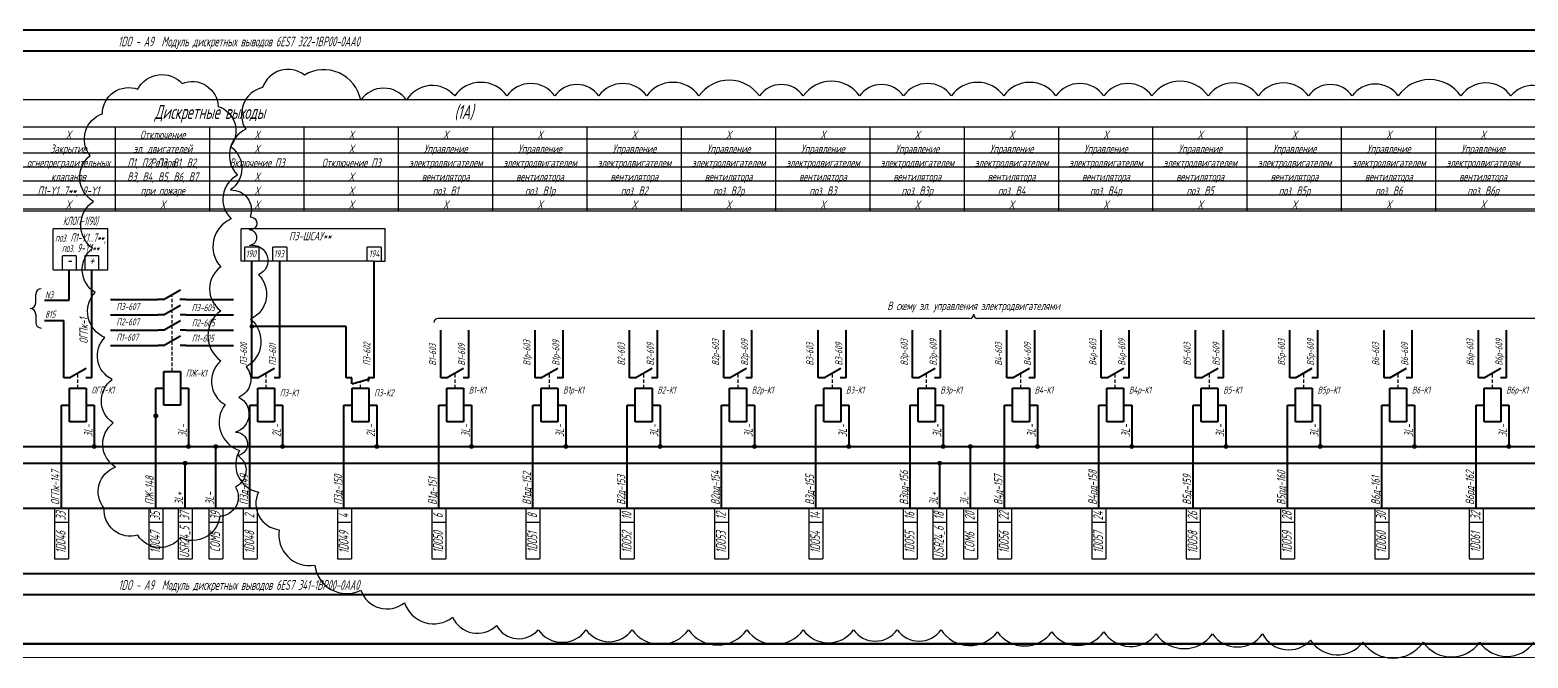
# Model space of a CAD drawing. Header units: millimetres. Extents: x -680 to 9204, y -4430 to 7779.
# Drawn here: x 3740 to 4276, y 640 to 865 of the extents above; entities that cross this region are included whole.
import ezdxf
from ezdxf.enums import TextEntityAlignment as Align

# ---------------------------------------------------------------- set-up
doc = ezdxf.new("R2010")
doc.units = ezdxf.units.MM
doc.linetypes.add('HIDDEN', pattern=[9.525, 6.35, -3.175])
doc.layers.get('Defpoints').update_dxf_attribs({"color": 33})
for name, color, linetype, lineweight in [('Обводка', 6, 'Continuous', 25), ('Текст_КИП', 2, 'Continuous', 25), ('Толст.рамка', 7, 'Continuous', 60), ('Тонк.рамка', 10, 'Continuous', 20)]:
    doc.layers.add(name, color=color, linetype=linetype, lineweight=lineweight)
doc.layers.add('ТЕКСТ', color=2, linetype='Continuous')
doc.styles.add('Simplex', font='simplex.shx', dxfattribs={"width": 0.7, "oblique": 15})

msp = doc.modelspace()

# ---------------------------------------------------------------- hatches: boundary and pattern name
h = msp.add_hatch(color=256)
edge = h.paths.add_edge_path()
edge.add_arc((3819.839, 758.838), 0.633, 0, 360)
h = msp.add_hatch(color=256)
edge = h.paths.add_edge_path()
edge.add_arc((3763.442, 715.917), 0.664, 0, 360)
h = msp.add_hatch(color=256)
edge = h.paths.add_edge_path()
edge.add_arc((3806.924, 715.917), 0.664, 0, 360)
h = msp.add_hatch(color=256)
edge = h.paths.add_edge_path()
edge.add_arc((3830.755, 715.917), 0.664, 0, 360)
h = msp.add_hatch(color=256)
edge = h.paths.add_edge_path()
edge.add_arc((3864.477, 715.917), 0.664, 0, 360)
h = msp.add_hatch(color=256)
edge = h.paths.add_edge_path()
edge.add_arc((3898.331, 715.917), 0.664, 0, 360)
h = msp.add_hatch(color=256)
edge = h.paths.add_edge_path()
edge.add_arc((3932.053, 715.917), 0.664, 0, 360)
h = msp.add_hatch(color=256)
edge = h.paths.add_edge_path()
edge.add_arc((3965.776, 715.917), 0.664, 0, 360)
h = msp.add_hatch(color=256)
edge = h.paths.add_edge_path()
edge.add_arc((3999.498, 715.917), 0.664, 0, 360)
h = msp.add_hatch(color=256)
edge = h.paths.add_edge_path()
edge.add_arc((4033.22, 715.917), 0.664, 0, 360)
h = msp.add_hatch(color=256)
edge = h.paths.add_edge_path()
edge.add_arc((4066.942, 715.917), 0.664, 0, 360)
h = msp.add_hatch(color=256)
edge = h.paths.add_edge_path()
edge.add_arc((4076.701, 715.917), 0.664, 0, 360)
h = msp.add_hatch(color=256)
edge = h.paths.add_edge_path()
edge.add_arc((4100.665, 715.917), 0.664, 0, 360)
h = msp.add_hatch(color=256)
edge = h.paths.add_edge_path()
edge.add_arc((4134.387, 715.917), 0.664, 0, 360)
h = msp.add_hatch(color=256)
edge = h.paths.add_edge_path()
edge.add_arc((4168.109, 715.917), 0.664, 0, 360)
h = msp.add_hatch(color=256)
edge = h.paths.add_edge_path()
edge.add_arc((4201.831, 715.917), 0.664, 0, 360)
h = msp.add_hatch(color=256)
edge = h.paths.add_edge_path()
edge.add_arc((4235.553, 715.917), 0.664, 0, 360)
h = msp.add_hatch(color=256)
edge = h.paths.add_edge_path()
edge.add_arc((4269.276, 715.917), 0.664, 0, 360)
h = msp.add_hatch(color=256)
edge = h.paths.add_edge_path()
edge.add_arc((3795.953, 709.947), 0.664, 0, 360)
h = msp.add_hatch(color=256)
edge = h.paths.add_edge_path()
edge.add_arc((4065.731, 709.947), 0.664, 0, 360)
at = {"layer": 'Defpoints'}
h = msp.add_hatch(color=256, dxfattribs=at)
edge = h.paths.add_edge_path()
edge.add_arc((3785.426, 726.85), 0.664, 0, 360)
h = msp.add_hatch(color=256, dxfattribs=at)
edge = h.paths.add_edge_path()
edge.add_arc((3797.164, 715.917), 0.664, 0, 360)

# ---------------------------------------------------------------- linework, layer by layer
at = {"lineweight": 40}
for p, q in [((3261.966, 864.929), (4358.728, 864.929)), ((3261.966, 857.435), (4358.728, 857.435)), ((3754.526, 768.233), (3754.526, 779.131)), ((3751.704, 693.828), (3751.704, 730.753)), ((3763.442, 730.753), (3763.442, 715.917)), ((3819.016, 693.828), (3819.016, 730.753)), ((3830.755, 730.753), (3830.755, 715.917)), ((3852.738, 693.828), (3852.738, 730.753)), ((3864.477, 730.753), (3864.477, 715.917)), ((3886.592, 693.828), (3886.592, 730.753)), ((3898.331, 730.753), (3898.331, 715.917)), ((3920.315, 693.828), (3920.315, 730.753)), ((3932.053, 730.753), (3932.053, 715.917)), ((3954.037, 693.828), (3954.037, 730.753)), ((3965.776, 730.753), (3965.776, 715.917)), ((3987.759, 693.828), (3987.759, 730.753)), ((3999.498, 730.753), (3999.498, 715.917)), ((4021.481, 693.828), (4021.481, 730.753)), ((4033.22, 730.753), (4033.22, 715.917)), ((4055.204, 693.828), (4055.204, 730.753)), ((4066.942, 730.753), (4066.942, 715.917)), ((4088.926, 693.828), (4088.926, 730.753)), ((4100.665, 730.753), (4100.665, 715.917)), ((4122.648, 693.828), (4122.648, 730.753)), ((4134.387, 730.753), (4134.387, 715.917)), ((4156.37, 693.828), (4156.37, 730.753)), ((4168.109, 730.753), (4168.109, 715.917)), ((4190.093, 693.828), (4190.093, 730.753)), ((4201.831, 730.753), (4201.831, 715.917)), ((4223.815, 693.828), (4223.815, 730.753)), ((4235.553, 730.753), (4235.553, 715.917)), ((4257.537, 693.828), (4257.537, 730.753)), ((4269.276, 730.753), (4269.276, 715.917)), ((3256.589, 715.917), (4346.479, 715.917)), ((3806.924, 693.828), (3806.924, 715.917)), ((4076.701, 693.828), (4076.701, 715.917)), ((3256.589, 709.947), (4335.509, 709.947)), ((3795.953, 693.828), (3795.953, 709.947)), ((4065.731, 693.828), (4065.731, 709.947)), ((3261.966, 693.828), (4358.728, 693.828)), ((3261.966, 670.516), (4358.728, 670.516)), ((3261.966, 663.023), (4358.728, 663.023))]:
    msp.add_line(p, q, dxfattribs=at)
at = {"lineweight": 30}
for p, q in [((3768.29, 793.754), (3748.717, 793.754)), ((3748.717, 779.131), (3748.717, 793.754)), ((3768.29, 779.131), (3768.29, 793.754)), ((3815.913, 782.171), (3815.913, 793.754)), ((3867.486, 793.754), (3815.913, 793.754)), ((3867.486, 782.186), (3867.486, 793.769)), ((3863.561, 782.171), (3815.913, 782.171)), ((3863.561, 782.186), (3867.486, 782.186)), ((3748.717, 779.131), (3768.29, 779.131)), ((3749.204, 693.828), (3749.204, 675.694)), ((3754.204, 693.828), (3754.204, 675.694)), ((3782.926, 693.828), (3782.926, 675.694)), ((3787.926, 693.828), (3787.926, 675.694)), ((3793.453, 693.828), (3793.453, 675.694)), ((3798.453, 693.828), (3798.453, 675.694)), ((3804.424, 693.828), (3804.424, 675.694)), ((3809.424, 693.828), (3809.424, 675.694)), ((3816.648, 693.828), (3816.648, 675.694)), ((3821.648, 693.828), (3821.648, 675.694)), ((3850.37, 693.828), (3850.37, 675.694)), ((3855.37, 693.828), (3855.37, 675.694)), ((3884.092, 693.828), (3884.092, 675.694)), ((3889.092, 693.828), (3889.092, 675.694)), ((3917.815, 693.828), (3917.815, 675.694)), ((3922.815, 693.828), (3922.815, 675.694)), ((3951.537, 693.828), (3951.537, 675.694)), ((3956.537, 693.828), (3956.537, 675.694)), ((3985.259, 693.828), (3985.259, 675.694)), ((3990.259, 693.828), (3990.259, 675.694)), ((4018.981, 693.828), (4018.981, 675.694)), ((4023.981, 693.828), (4023.981, 675.694)), ((4052.704, 693.828), (4052.704, 675.694)), ((4057.704, 693.828), (4057.704, 675.694)), ((4063.231, 693.828), (4063.231, 675.694)), ((4068.231, 693.828), (4068.231, 675.694)), ((4074.201, 693.828), (4074.201, 675.694)), ((4079.201, 693.828), (4079.201, 675.694)), ((4086.426, 693.828), (4086.426, 675.694)), ((4091.426, 693.828), (4091.426, 675.694)), ((4120.148, 693.828), (4120.148, 675.694)), ((4125.148, 693.828), (4125.148, 675.694)), ((4153.87, 693.828), (4153.87, 675.694)), ((4158.87, 693.828), (4158.87, 675.694)), ((4187.593, 693.828), (4187.593, 675.694)), ((4192.593, 693.828), (4192.593, 675.694)), ((4221.315, 693.828), (4221.315, 675.694)), ((4226.315, 693.828), (4226.315, 675.694)), ((4255.037, 693.828), (4255.037, 675.694)), ((4260.037, 693.828), (4260.037, 675.694)), ((3749.204, 688.828), (3754.204, 688.828)), ((3782.926, 688.828), (3787.926, 688.828)), ((3793.453, 688.828), (3798.453, 688.828)), ((3804.424, 688.828), (3809.424, 688.828)), ((3816.648, 688.828), (3821.648, 688.828)), ((3850.37, 688.828), (3855.37, 688.828)), ((3884.092, 688.828), (3889.092, 688.828)), ((3917.815, 688.828), (3922.815, 688.828)), ((3951.537, 688.828), (3956.537, 688.828)), ((3985.259, 688.828), (3990.259, 688.828)), ((4018.981, 688.828), (4023.981, 688.828)), ((4052.704, 688.828), (4057.704, 688.828)), ((4063.231, 688.828), (4068.231, 688.828)), ((4074.201, 688.828), (4079.201, 688.828)), ((4086.426, 688.828), (4091.426, 688.828)), ((4120.148, 688.828), (4125.148, 688.828)), ((4153.87, 688.828), (4158.87, 688.828)), ((4187.593, 688.828), (4192.593, 688.828)), ((4221.315, 688.828), (4226.315, 688.828)), ((4255.037, 688.828), (4260.037, 688.828)), ((3749.204, 675.694), (3754.204, 675.694)), ((3782.926, 675.694), (3787.926, 675.694)), ((3793.453, 675.694), (3798.453, 675.694)), ((3804.424, 675.694), (3809.424, 675.694)), ((3816.648, 675.694), (3821.648, 675.694)), ((3850.37, 675.694), (3855.37, 675.694)), ((3884.092, 675.694), (3889.092, 675.694)), ((3917.815, 675.694), (3922.815, 675.694)), ((3951.537, 675.694), (3956.537, 675.694)), ((3985.259, 675.694), (3990.259, 675.694)), ((4018.981, 675.694), (4023.981, 675.694)), ((4052.704, 675.694), (4057.704, 675.694)), ((4063.231, 675.694), (4068.231, 675.694)), ((4074.201, 675.694), (4079.201, 675.694)), ((4086.426, 675.694), (4091.426, 675.694)), ((4120.148, 675.694), (4125.148, 675.694)), ((4153.87, 675.694), (4158.87, 675.694)), ((4187.593, 675.694), (4192.593, 675.694)), ((4221.315, 675.694), (4226.315, 675.694)), ((4255.037, 675.694), (4260.037, 675.694))]:
    msp.add_line(p, q, dxfattribs=at)
for p, q in [((3757.026, 784.131), (3752.026, 784.131)), ((3752.026, 779.131), (3752.026, 784.131)), ((3757.026, 784.131), (3757.026, 779.131)), ((3765.026, 784.131), (3760.026, 784.131)), ((3760.026, 784.131), (3760.026, 779.131)), ((3765.026, 779.131), (3765.026, 784.131)), ((3822.339, 787.171), (3817.339, 787.171)), ((3817.339, 782.171), (3817.339, 787.171)), ((3822.339, 787.171), (3822.339, 782.171)), ((3832.339, 787.171), (3827.339, 787.171)), ((3827.339, 782.171), (3827.339, 787.171)), ((3832.339, 787.171), (3832.339, 782.171)), ((3866.061, 787.186), (3861.061, 787.186)), ((3861.061, 782.186), (3861.061, 787.186)), ((3866.061, 787.186), (3866.061, 782.186))]:
    msp.add_line(p, q)
at = {"lineweight": 40, "ltscale": 0.2}
for p, q in [((3819.839, 740.488), (3819.839, 782.171)), ((3829.839, 740.488), (3829.839, 782.171)), ((3863.561, 740.488), (3863.561, 782.171)), ((3762.526, 740.488), (3762.526, 779.131)), ((3745.627, 768.233), (3754.526, 768.233)), ((3745.627, 760.99), (3752.526, 760.99)), ((3752.526, 740.488), (3752.526, 760.99)), ((3853.561, 758.838), (3819.839, 758.838)), ((3853.561, 740.488), (3853.561, 758.838)), ((3887.415, 740.488), (3887.415, 757.502)), ((3897.415, 740.488), (3897.415, 757.517)), ((3921.137, 740.488), (3921.137, 757.502)), ((3931.137, 740.488), (3931.137, 757.517)), ((3954.86, 740.488), (3954.86, 757.502)), ((3964.86, 740.488), (3964.86, 757.517)), ((3988.582, 740.488), (3988.582, 757.502)), ((3998.582, 740.488), (3998.582, 757.517)), ((4022.304, 740.488), (4022.304, 757.502)), ((4032.304, 740.488), (4032.304, 757.517)), ((4056.026, 740.488), (4056.026, 757.502)), ((4066.026, 740.488), (4066.026, 757.517)), ((4089.748, 740.488), (4089.748, 757.502)), ((4099.748, 740.488), (4099.748, 757.517)), ((4123.471, 740.488), (4123.471, 757.502)), ((4133.471, 740.488), (4133.471, 757.517)), ((4157.193, 740.488), (4157.193, 757.502)), ((4167.193, 740.488), (4167.193, 757.517)), ((4190.915, 740.488), (4190.915, 757.502)), ((4200.915, 740.488), (4200.915, 757.517)), ((4224.637, 740.488), (4224.637, 757.502)), ((4234.637, 740.488), (4234.637, 757.517)), ((4258.36, 740.488), (4258.36, 757.502)), ((4268.36, 740.488), (4268.36, 757.517)), ((3754.526, 740.488), (3752.526, 740.488)), ((3754.526, 740.488), (3760.588, 743.988)), ((3762.526, 740.488), (3760.403, 740.488)), ((3821.839, 740.488), (3819.839, 740.488)), ((3821.839, 740.488), (3827.901, 743.988)), ((3829.839, 740.488), (3827.716, 740.488)), ((3855.561, 740.488), (3853.561, 740.488)), ((3855.56, 738.344), (3855.561, 740.488)), ((3855.56, 738.344), (3861.903, 740.128)), ((3861.438, 740.488), (3861.437, 739.204)), ((3863.561, 740.488), (3861.438, 740.488)), ((3889.415, 740.488), (3887.415, 740.488)), ((3889.415, 740.488), (3895.477, 743.988)), ((3897.415, 740.488), (3895.292, 740.488)), ((3923.137, 740.488), (3921.137, 740.488)), ((3923.137, 740.488), (3929.2, 743.988)), ((3931.137, 740.488), (3929.014, 740.488)), ((3956.86, 740.488), (3954.86, 740.488)), ((3956.86, 740.488), (3962.922, 743.988)), ((3964.86, 740.488), (3962.737, 740.488)), ((3990.582, 740.488), (3988.582, 740.488)), ((3990.582, 740.488), (3996.644, 743.988)), ((3998.582, 740.488), (3996.459, 740.488)), ((4024.304, 740.488), (4022.304, 740.488)), ((4024.304, 740.488), (4030.366, 743.988)), ((4032.304, 740.488), (4030.181, 740.488)), ((4058.026, 740.488), (4056.026, 740.488)), ((4058.026, 740.488), (4064.088, 743.988)), ((4066.026, 740.488), (4063.903, 740.488)), ((4091.748, 740.488), (4089.748, 740.488)), ((4091.748, 740.488), (4097.811, 743.988)), ((4099.748, 740.488), (4097.626, 740.488)), ((4125.471, 740.488), (4123.471, 740.488)), ((4125.471, 740.488), (4131.533, 743.988)), ((4133.471, 740.488), (4131.348, 740.488)), ((4159.193, 740.488), (4157.193, 740.488)), ((4159.193, 740.488), (4165.255, 743.988)), ((4167.193, 740.488), (4165.07, 740.488)), ((4192.915, 740.488), (4190.915, 740.488)), ((4192.915, 740.488), (4198.977, 743.988)), ((4200.915, 740.488), (4198.792, 740.488)), ((4226.637, 740.488), (4224.637, 740.488)), ((4226.637, 740.488), (4232.7, 743.988)), ((4234.637, 740.488), (4232.515, 740.488)), ((4260.36, 740.488), (4258.36, 740.488)), ((4260.36, 740.488), (4266.422, 743.988)), ((4268.36, 740.488), (4266.237, 740.488))]:
    msp.add_line(p, q, dxfattribs=at)
at = {"color": 4, "lineweight": 40, "ltscale": 0.2}
for p, q in [((3754.573, 736.753), (3760.573, 736.753)), ((3754.573, 724.753), (3754.573, 736.753)), ((3760.573, 736.753), (3760.573, 724.753)), ((3821.885, 736.753), (3827.885, 736.753)), ((3821.885, 724.753), (3821.885, 736.753)), ((3827.885, 736.753), (3827.885, 724.753)), ((3855.607, 736.753), (3861.607, 736.753)), ((3855.607, 724.753), (3855.607, 736.753)), ((3861.607, 736.753), (3861.607, 724.753)), ((3889.462, 736.753), (3895.462, 736.753)), ((3889.462, 724.753), (3889.462, 736.753)), ((3895.462, 736.753), (3895.462, 724.753)), ((3923.184, 736.753), (3929.184, 736.753)), ((3923.184, 724.753), (3923.184, 736.753)), ((3929.184, 736.753), (3929.184, 724.753)), ((3956.906, 736.753), (3962.906, 736.753)), ((3956.906, 724.753), (3956.906, 736.753)), ((3962.906, 736.753), (3962.906, 724.753)), ((3990.629, 736.753), (3996.629, 736.753)), ((3990.629, 724.753), (3990.629, 736.753)), ((3996.629, 736.753), (3996.629, 724.753)), ((4024.351, 736.753), (4030.351, 736.753)), ((4024.351, 724.753), (4024.351, 736.753)), ((4030.351, 736.753), (4030.351, 724.753)), ((4058.073, 736.753), (4064.073, 736.753)), ((4058.073, 724.753), (4058.073, 736.753)), ((4064.073, 736.753), (4064.073, 724.753)), ((4091.795, 736.753), (4097.795, 736.753)), ((4091.795, 724.753), (4091.795, 736.753)), ((4097.795, 736.753), (4097.795, 724.753)), ((4125.517, 736.753), (4131.517, 736.753)), ((4125.517, 724.753), (4125.517, 736.753)), ((4131.517, 736.753), (4131.517, 724.753)), ((4159.24, 736.753), (4165.24, 736.753)), ((4159.24, 724.753), (4159.24, 736.753)), ((4165.24, 736.753), (4165.24, 724.753)), ((4192.962, 736.753), (4198.962, 736.753)), ((4192.962, 724.753), (4192.962, 736.753)), ((4198.962, 736.753), (4198.962, 724.753)), ((4226.684, 736.753), (4232.684, 736.753)), ((4226.684, 724.753), (4226.684, 736.753)), ((4232.684, 736.753), (4232.684, 724.753)), ((4260.406, 736.753), (4266.406, 736.753)), ((4260.406, 724.753), (4260.406, 736.753)), ((4266.406, 736.753), (4266.406, 724.753)), ((3751.704, 730.753), (3754.573, 730.753)), ((3760.573, 730.753), (3763.442, 730.753)), ((3819.016, 730.753), (3821.885, 730.753)), ((3827.885, 730.753), (3830.755, 730.753)), ((3852.738, 730.753), (3855.607, 730.753)), ((3861.607, 730.753), (3864.477, 730.753)), ((3886.592, 730.753), (3889.462, 730.753)), ((3895.462, 730.753), (3898.331, 730.753)), ((3920.315, 730.753), (3923.184, 730.753)), ((3929.184, 730.753), (3932.053, 730.753)), ((3954.037, 730.753), (3956.906, 730.753)), ((3962.906, 730.753), (3965.776, 730.753)), ((3987.759, 730.753), (3990.629, 730.753)), ((3996.629, 730.753), (3999.498, 730.753)), ((4021.481, 730.753), (4024.351, 730.753)), ((4030.351, 730.753), (4033.22, 730.753)), ((4055.204, 730.753), (4058.073, 730.753)), ((4064.073, 730.753), (4066.942, 730.753)), ((4088.926, 730.753), (4091.795, 730.753)), ((4097.795, 730.753), (4100.665, 730.753)), ((4122.648, 730.753), (4125.517, 730.753)), ((4131.517, 730.753), (4134.387, 730.753)), ((4156.37, 730.753), (4159.24, 730.753)), ((4165.24, 730.753), (4168.109, 730.753)), ((4190.093, 730.753), (4192.962, 730.753)), ((4198.962, 730.753), (4201.831, 730.753)), ((4223.815, 730.753), (4226.684, 730.753)), ((4232.684, 730.753), (4235.553, 730.753)), ((4257.537, 730.753), (4260.406, 730.753)), ((4266.406, 730.753), (4269.276, 730.753)), ((3760.573, 724.753), (3754.573, 724.753)), ((3827.885, 724.753), (3821.885, 724.753)), ((3861.607, 724.753), (3855.607, 724.753)), ((3895.462, 724.753), (3889.462, 724.753)), ((3929.184, 724.753), (3923.184, 724.753)), ((3962.906, 724.753), (3956.906, 724.753)), ((3996.629, 724.753), (3990.629, 724.753)), ((4030.351, 724.753), (4024.351, 724.753)), ((4064.073, 724.753), (4058.073, 724.753)), ((4097.795, 724.753), (4091.795, 724.753)), ((4131.517, 724.753), (4125.517, 724.753)), ((4165.24, 724.753), (4159.24, 724.753)), ((4198.962, 724.753), (4192.962, 724.753)), ((4232.684, 724.753), (4226.684, 724.753)), ((4266.406, 724.753), (4260.406, 724.753))]:
    msp.add_line(p, q, dxfattribs=at)
for centre, radius in [((3819.839, 758.838), 0.633), ((3763.442, 715.917), 0.664), ((3806.924, 715.917), 0.664), ((3830.755, 715.917), 0.664), ((3864.477, 715.917), 0.664), ((3898.331, 715.917), 0.664), ((3932.053, 715.917), 0.664), ((3965.776, 715.917), 0.664), ((3999.498, 715.917), 0.664), ((4033.22, 715.917), 0.664), ((4066.942, 715.917), 0.664), ((4076.701, 715.917), 0.664), ((4100.665, 715.917), 0.664), ((4134.387, 715.917), 0.664), ((4168.109, 715.917), 0.664), ((4201.831, 715.917), 0.664), ((4235.553, 715.917), 0.664), ((4269.276, 715.917), 0.664), ((3795.953, 709.947), 0.664), ((4065.731, 709.947), 0.664)]:
    msp.add_circle(centre, radius)
at = {"layer": 'Defpoints'}
for p, q in [((3269.31, 825.953), (4344.343, 825.953)), ((3269.31, 820.953), (4344.343, 820.953)), ((3269.31, 815.953), (4344.343, 815.953)), ((3269.31, 810.953), (4344.343, 810.953)), ((3269.31, 805.953), (4344.343, 805.953)), ((3269.31, 800.953), (4344.343, 800.953))]:
    msp.add_line(p, q, dxfattribs=at)
at = {"layer": 'Defpoints', "lineweight": 40, "ltscale": 0.2}
for p, q in [((3788.217, 768.458), (3794.279, 771.958)), ((3769.203, 768.458), (3786.217, 768.458)), ((3788.217, 768.458), (3786.217, 768.458)), ((3788.233, 762.974), (3794.295, 766.474)), ((3796.217, 768.458), (3794.094, 768.458)), ((3796.217, 768.458), (3813.247, 768.458)), ((3769.218, 762.974), (3786.233, 762.974)), ((3788.233, 762.974), (3786.233, 762.974)), ((3788.248, 757.49), (3794.311, 760.99)), ((3796.233, 762.974), (3794.11, 762.974)), ((3796.233, 762.974), (3813.262, 762.974)), ((3769.234, 757.49), (3786.248, 757.49)), ((3788.248, 757.49), (3786.248, 757.49)), ((3788.248, 751.997), (3794.311, 755.497)), ((3796.248, 757.49), (3794.126, 757.49)), ((3796.248, 757.49), (3813.278, 757.49)), ((3769.234, 751.997), (3786.248, 751.997)), ((3788.248, 751.997), (3786.248, 751.997)), ((3796.248, 751.997), (3794.126, 751.997)), ((3796.248, 751.997), (3813.278, 751.997)), ((3788.295, 742.753), (3794.295, 742.753)), ((3788.295, 730.753), (3788.295, 742.753)), ((3794.295, 742.753), (3794.295, 730.753)), ((3785.426, 736.753), (3788.295, 736.753)), ((3794.295, 736.753), (3797.164, 736.753)), ((3794.295, 730.753), (3788.295, 730.753))]:
    msp.add_line(p, q, dxfattribs=at)
at = {"layer": 'Defpoints', "linetype": 'HIDDEN', "ltscale": 0.2}
msp.add_line((3791.295, 742.753), (3791.295, 770.235), dxfattribs=at)
at = {"layer": 'Defpoints', "lineweight": 40}
for p, q in [((3785.426, 693.828), (3785.426, 736.753)), ((3797.164, 736.753), (3797.164, 715.917))]:
    msp.add_line(p, q, dxfattribs=at)
at = {"layer": 'Defpoints', "color": 2}
msp.add_lwpolyline([(3818.784, 793.562, -0.9004192), (3818.997, 787.798), (3818.997, 787.798, -0.9089359), (3822.167, 777.389), (3822.167, 777.389, -0.5205671), (3819.354, 761.482), (3819.354, 761.482, -0.5205671), (3817.768, 744.408), (3817.768, 744.408, -0.5157536), (3815.126, 733.579), (3815.126, 733.579, -0.676196), (3813.893, 721.066), (3813.893, 721.066, -0.9172713), (3814.856, 712.706, -0.5853857), (3813.91, 701.412, -0.5788482), (3808.334, 690.965), (3808.334, 690.965, -0.5205671), (3794.249, 683.341), (3794.249, 683.341, -0.5205671), (3778.989, 684.22), (3778.989, 684.22, -0.5205671), (3766.958, 693.898), (3766.958, 693.898, -0.5205671), (3771.066, 708.56), (3771.066, 708.56, -0.5205671), (3770.186, 724.396), (3770.186, 724.396, -0.5205671), (3769.892, 739.938), (3769.892, 739.938, -0.5205671), (3767.251, 754.894), (3767.251, 754.894, -0.5205671), (3763.73, 771.023), (3763.73, 771.023, -0.5205671), (3762.849, 786.858), (3762.849, 786.858, -0.5205671), (3763.143, 803.574), (3763.143, 803.574, -0.5205671), (3761.969, 819.996), (3761.969, 819.996, -0.5205671), (3766.371, 834.951), (3766.371, 834.951, -0.5205671), (3778.989, 843.749), (3778.989, 843.749, -0.5205671), (3794.835, 845.802), (3794.835, 845.802, -0.5205671), (3807.747, 837.591), (3807.747, 837.591, -0.5205671), (3812.149, 823.221), (3812.149, 823.221, -0.5205671), (3812.149, 807.679), (3812.149, 807.679, -0.5377454), (3819.192, 798.051), (3819.192, 798.051, -1.1488656)], format="xyb", close=True, dxfattribs=at)
msp.add_lwpolyline([(4285.669, 840.571, 0.5205671), (4269.994, 841.317, 0.5205671), (4269.994, 841.317, 0.5205671), (4252.081, 841.317, 0.5205671), (4252.081, 841.317, 0.5205671), (4229.688, 841.317, 0.5205671), (4229.688, 841.317, 0.5205671), (4213.267, 841.317, 0.5205671), (4213.267, 841.317, 0.5205671), (4197.593, 841.317, 0.5205671), (4197.593, 841.317, 0.5205671), (4179.679, 841.317, 0.5205671), (4179.679, 841.317, 0.5205671), (4161.765, 841.317, 0.5205671), (4161.765, 841.317, 0.5205671), (4141.612, 841.317, 0.5205671), (4141.612, 841.317, 0.5205671), (4124.445, 841.317, 0.5205671), (4124.445, 841.317, 0.5205671), (4107.277, 841.317, 0.5205671), (4107.277, 841.317, 0.5205671), (4088.617, 841.317, 0.5205671), (4088.617, 841.317, 0.5205671), (4069.957, 841.317, 0.5205671), (4069.957, 841.317, 0.5205671), (4052.79, 841.317, 0.5205671), (4052.79, 841.317, 0.5205671), (4037.115, 841.317, 0.5205671), (4037.115, 841.317, 0.5205671), (4016.962, 841.317, 0.5205671), (4016.962, 841.317, 0.5205671), (4001.287, 841.317, 0.5205671), (4001.287, 841.317, 0.5205671), (3979.641, 841.317, 0.5205671), (3979.641, 841.317, 0.5205671), (3960.981, 841.317, 0.5205671), (3960.981, 841.317, 0.5205671), (3943.814, 841.317, 0.5205671), (3943.814, 841.317, 0.5205671), (3928.139, 841.317, 0.5205671), (3928.139, 841.317, 0.5205671), (3910.972, 841.317, 0.5205671), (3910.972, 841.317, 0.5205671), (3892.312, 841.317, 0.5205671), (3892.312, 841.317, 0.5205671), (3875.144, 839.825, 0.5205671), (3875.144, 839.825, 0.5205671), (3858.723, 839.825, 0.5205671), (3858.723, 839.825, 0.5205671), (3838.57, 848.776, 0.5205671), (3823.642, 844.301, 0.5205671), (3823.642, 844.301, 0.5205671), (3817.671, 829.383, 0.5205671), (3817.671, 829.383, 0.5205671), (3814.685, 812.973, 0.5205671), (3814.685, 812.973, 0.5205671), (3812.446, 797.309, 0.5205671), (3812.446, 797.309, 0.5205671), (3808.714, 780.153, 0.5205671), (3808.714, 780.153, 0.5205671), (3808.714, 764.489, 0.5205671), (3808.714, 764.489, 0.5205671), (3808.714, 746.588, 0.5205671), (3808.714, 746.588, 0.5205671), (3810.207, 730.924, 0.5205671), (3810.207, 730.924, 0.5205671), (3815.432, 714.514, 0.5205671), (3815.432, 714.514, 0.5205671), (3822.149, 699.596, 0.5205671), (3822.149, 699.596, 0.5205671), (3829.613, 686.17, 0.5205671), (3829.613, 686.17, 0.5205671), (3842.302, 673.49, 0.5205671), (3842.302, 673.49, 0.5205671), (3858.723, 664.539, 0.5205671), (3858.723, 664.539, 0.5205671), (3874.398, 660.063, 0.5205671), (3874.398, 660.063, 0.5205671), (3891.565, 654.842, 0.5205671), (3891.565, 654.842, 0.5205671), (3907.24, 651.858, 0.5205671), (3907.24, 651.858, 0.5205671), (3922.168, 650.367, 0.5205671), (3922.168, 650.367, 0.5205671), (3939.335, 650.367, 0.5205671), (3939.335, 650.367, 0.5205671), (3955.756, 650.367, 0.5205671), (3955.756, 650.367, 0.5205671), (3975.909, 650.367, 0.5205671), (3975.909, 650.367, 0.5205671), (3996.809, 650.367, 0.5205671), (3996.809, 650.367, 0.5205671), (4016.962, 650.367, 0.5205671), (4016.962, 650.367, 0.5205671), (4034.876, 650.367, 0.5205671), (4034.876, 650.367, 0.5205671), (4050.55, 650.367, 0.5205671), (4050.55, 650.367, 0.5205671), (4066.225, 650.367, 0.5205671), (4066.225, 650.367, 0.5205671), (4086.378, 649.621, 0.5205671), (4086.378, 649.621, 0.5205671), (4105.785, 649.621, 0.5205671), (4105.785, 649.621, 0.5205671), (4124.445, 649.621, 0.5205671), (4124.445, 649.621, 0.5205671), (4143.105, 648.875, 0.5205671), (4143.105, 648.875, 0.5205671), (4163.258, 648.875, 0.5205671), (4163.258, 648.875, 0.5205671), (4181.172, 648.875, 0.5205671), (4181.172, 648.875, 0.5205671), (4198.339, 646.637, 0.5205671), (4198.339, 646.637, 0.5205671), (4216.999, 645.891, 0.5205671), (4216.999, 645.891, 0.5205671), (4238.645, 645.891, 0.5205671), (4238.645, 645.891, 0.5205671), (4258.798, 645.891, 0.5205671), (4258.798, 645.891, 0.5205671), (4278.205, 645.891, 0.5205671)], format="xyb", dxfattribs=at)
at = {"layer": 'Defpoints'}
for centre in [(3785.426, 726.85), (3797.164, 715.917)]:
    msp.add_circle(centre, 0.664, dxfattribs=at)
at = {"layer": 'Обводка', "lineweight": 30}
for p, q in [((3265.231, 840.106), (4344.343, 840.106)), ((4344.343, 830.106), (3265.231, 830.106)), ((3771.065, 800.106), (3771.065, 830.106)), ((3804.787, 800.106), (3804.787, 830.106)), ((3838.509, 800.106), (3838.509, 830.106)), ((3838.509, 800.106), (3838.509, 830.106)), ((3872.231, 800.106), (3872.231, 830.106)), ((3905.954, 800.106), (3905.954, 830.106)), ((3939.676, 800.106), (3939.676, 830.106)), ((3973.398, 800.106), (3973.398, 830.106)), ((4007.12, 800.106), (4007.12, 830.106)), ((4040.843, 800.106), (4040.843, 830.106)), ((4074.565, 800.106), (4074.565, 830.106)), ((4108.287, 800.106), (4108.287, 830.106)), ((4142.009, 800.106), (4142.009, 830.106)), ((4175.731, 800.106), (4175.731, 830.106)), ((4209.454, 800.106), (4209.454, 830.106)), ((4243.176, 800.106), (4243.176, 830.106)), ((4344.343, 800.106), (3265.231, 800.106))]:
    msp.add_line(p, q, dxfattribs=at)
at = {"layer": 'Обводка'}
for p, q in [((3742.493, 767.312), (3742.493, 770.312)), ((3742.493, 763.312), (3742.493, 760.312)), ((4076.387, 761.771), (3886.388, 761.771)), ((4303.636, 761.771), (4079.387, 761.771))]:
    msp.add_line(p, q, dxfattribs=at)
at = {"layer": 'Обводка', "linetype": 'HIDDEN', "ltscale": 0.2}
for p, q in [((3757.573, 736.753), (3757.573, 742.247)), ((3824.885, 736.753), (3824.885, 742.247)), ((3892.462, 736.753), (3892.462, 742.247)), ((3926.184, 736.753), (3926.184, 742.247)), ((3959.906, 736.753), (3959.906, 742.247)), ((3993.629, 736.753), (3993.629, 742.247)), ((4027.351, 736.753), (4027.351, 742.247)), ((4061.073, 736.753), (4061.073, 742.247)), ((4094.795, 736.753), (4094.795, 742.247)), ((4128.517, 736.753), (4128.517, 742.247)), ((4162.24, 736.753), (4162.24, 742.247)), ((4195.962, 736.753), (4195.962, 742.247)), ((4229.684, 736.753), (4229.684, 742.247)), ((4263.406, 736.753), (4263.406, 742.247)), ((3858.607, 736.753), (3858.607, 739.201))]:
    msp.add_line(p, q, dxfattribs=at)
at = {"layer": 'Обводка'}
for centre, radius, start, end in [((3744.493, 770.312), 2, 90, 180), ((3740.493, 767.312), 2, 270, 0), ((3740.493, 763.312), 2, 0, 90), ((3886.388, 760.271), 1.5, 90, 180), ((4076.387, 763.271), 1.5, 270, 0), ((4079.387, 763.271), 1.5, 180, 270), ((3744.493, 760.312), 2, 180, 270)]:
    msp.add_arc(centre, radius, start, end, dxfattribs=at)
at = {"layer": 'Толст.рамка'}
msp.add_line((4629.655, 645.395), (3212.905, 645.395), dxfattribs=at)
at = {"layer": 'Тонк.рамка', "color": 1}
msp.add_line((3192.905, 640.395), (4634.655, 640.395), dxfattribs=at)

# ---------------------------------------------------------------- texts
at = {"layer": 'Defpoints', "lineweight": -3, "style": 'Simplex', "oblique": 15, "width": 0.6}
msp.add_text('(1А)', height=5, dxfattribs=at).set_placement((3895.545, 833.091), align=Align.CENTER)
at = {"layer": 'Defpoints', "style": 'Simplex', "oblique": 15, "width": 0.6}
for s, p in [('Х', (3754.204, 825.953)), ('Отключение', (3787.926, 825.953)), ('Х', (3821.648, 825.953)), ('Х', (3855.37, 825.953)), ('Х', (3889.092, 825.953)), ('Х', (3922.815, 825.953)), ('Х', (3956.537, 825.953)), ('Х', (3990.259, 825.953)), ('Х', (4023.981, 825.953)), ('Х', (4057.704, 825.953)), ('Х', (4091.426, 825.953)), ('Х', (4125.148, 825.953)), ('Х', (4158.87, 825.953)), ('Х', (4192.593, 825.953)), ('Х', (4226.315, 825.953)), ('Х', (4260.037, 825.953)), ('эл. двигателей', (3787.926, 820.953)), ('Х', (3821.648, 820.953)), ('Х', (3855.37, 820.953)), ('П1, П2, П3, В1, В2,', (3787.926, 815.953)), ('В3, В4, В5, В6, В7', (3787.926, 810.953)), ('Х', (3821.648, 810.953)), ('Х', (3821.648, 805.953)), ('Х', (3855.37, 810.953)), ('Х', (3855.37, 805.953)), ('Х', (3754.204, 800.953)), ('при пожаре', (3787.926, 805.953)), ('Х', (3787.926, 800.953)), ('Х', (3821.648, 800.953)), ('Х', (3855.37, 800.953)), ('Х', (3889.092, 800.953)), ('Х', (3922.815, 800.953)), ('Х', (3956.537, 800.953)), ('Х', (3990.259, 800.953)), ('Х', (4023.981, 800.953)), ('Х', (4057.704, 800.953)), ('Х', (4091.426, 800.953)), ('Х', (4125.148, 800.953)), ('Х', (4158.87, 800.953)), ('Х', (4192.593, 800.953)), ('Х', (4226.315, 800.953)), ('Х', (4260.037, 800.953))]:
    msp.add_text(s, height=3, dxfattribs=at).set_placement(p, align=Align.CENTER)
for s, p in [('П3-607', (3771.316, 764.723)), ('П3-605', (3798.281, 764.362)), ('П2-607', (3771.331, 759.239)), ('П2-605', (3798.297, 758.878)), ('П1-607', (3771.331, 753.745)), ('П1-605', (3798.297, 753.384)), ('ПЖ-К1', (3796.192, 740.879))]:
    msp.add_text(s, height=2.5, dxfattribs=at).set_placement(p)
msp.add_text('3L-', height=3, rotation=90, dxfattribs=at).set_placement((3796.507, 723.865), align=Align.RIGHT)
msp.add_text('ПЖ-148', height=3, rotation=90, dxfattribs=at).set_placement((3784.695, 695.02))
at = {"layer": 'Обводка', "lineweight": -3, "style": 'Simplex', "oblique": 15}
for s, width, p in [('33', 0.6, (3753.204, 691.078)), ('35', 0.6, (3786.926, 691.078)), ('37', 0.6, (3797.453, 691.078)), ('39', 0.6, (3808.424, 691.078)), ('2', 0.6, (3820.648, 691.078)), ('4', 0.6, (3854.37, 691.078)), ('6', 0.6, (3888.092, 691.078)), ('8', 0.6, (3921.815, 691.078)), ('10', 0.6, (3955.537, 691.078)), ('12', 0.6, (3989.259, 691.078)), ('14', 0.6, (4022.981, 691.078)), ('16', 0.6, (4056.704, 691.078)), ('18', 0.6, (4067.231, 691.078)), ('20', 0.6, (4078.201, 691.078)), ('22', 0.6, (4090.426, 691.078)), ('24', 0.6, (4124.148, 691.078)), ('26', 0.6, (4157.87, 691.078)), ('28', 0.6, (4191.593, 691.078)), ('30', 0.6, (4225.315, 691.078)), ('32', 0.6, (4259.037, 691.078)), ('1DО46', 0.6, (3753.204, 681.666)), ('1DО47', 0.6, (3786.926, 681.666)), ('USR24_5', 0.5, (3797.453, 681.666)), ('COM5', 0.6, (3808.424, 681.666)), ('1DО48', 0.6, (3820.648, 681.666)), ('1DО49', 0.6, (3854.37, 681.666)), ('1DО50', 0.6, (3888.092, 681.666)), ('1DО51', 0.6, (3921.815, 681.666)), ('1DО52', 0.6, (3955.537, 681.666)), ('1DО53', 0.6, (3989.259, 681.666)), ('1DО54', 0.6, (4022.981, 681.666)), ('1DО55', 0.6, (4056.704, 681.666)), ('USR24_6', 0.5, (4067.231, 681.666)), ('COM6', 0.6, (4078.201, 681.666)), ('1DО56', 0.6, (4090.426, 681.666)), ('1DО57', 0.6, (4124.148, 681.666)), ('1DО58', 0.6, (4157.87, 681.666)), ('1DО59', 0.6, (4191.593, 681.666)), ('1DО60', 0.6, (4225.315, 681.666)), ('1DО61', 0.6, (4259.037, 681.666))]:
    msp.add_text(s, height=3.5, rotation=90, dxfattribs=dict(at, width=width)).set_placement(p, align=Align.CENTER)
at = {"layer": 'ТЕКСТ', "color": 2, "lineweight": -3, "style": 'Simplex', "oblique": 15, "width": 0.6}
msp.add_text('Дискретные выходы', height=5, dxfattribs=at).set_placement((3804.787, 833.091), align=Align.CENTER)
at = {"layer": 'ТЕКСТ', "color": 2, "style": 'Simplex', "oblique": 15, "width": 0.6}
for s, height, p in [('Закрытие', 3, (3754.204, 820.953)), ('Управление', 3, (3889.092, 820.953)), ('Управление', 3, (3922.815, 820.953)), ('Управление', 3, (3956.537, 820.953)), ('Управление', 3, (3990.259, 820.953)), ('Управление', 3, (4023.981, 820.953)), ('Управление', 3, (4057.704, 820.953)), ('Управление', 3, (4091.426, 820.953)), ('Управление', 3, (4125.148, 820.953)), ('Управление', 3, (4158.87, 820.953)), ('Управление', 3, (4192.593, 820.953)), ('Управление', 3, (4226.315, 820.953)), ('Управление', 3, (4260.037, 820.953)), ('огнепреградительных', 3, (3754.204, 815.953)), ('Резерв', 3, (3787.926, 815.953)), ('электродвигателем', 3, (3889.092, 815.953)), ('электродвигателем', 3, (3922.815, 815.953)), ('электродвигателем', 3, (3956.537, 815.953)), ('электродвигателем', 3, (3990.259, 815.953)), ('электродвигателем', 3, (4023.981, 815.953)), ('электродвигателем', 3, (4057.704, 815.953)), ('электродвигателем', 3, (4091.426, 815.953)), ('электродвигателем', 3, (4125.148, 815.953)), ('электродвигателем', 3, (4158.87, 815.953)), ('электродвигателем', 3, (4192.593, 815.953)), ('электродвигателем', 3, (4226.315, 815.953)), ('электродвигателем', 3, (4260.037, 815.953)), ('П1-Y1...7**, 9-Y1', 3, (3754.204, 805.953)), ('клапанов', 3, (3754.204, 810.953)), ('вентилятора', 3, (3889.092, 810.953)), ('поз. В1', 3, (3889.092, 805.953)), ('вентилятора', 3, (3922.815, 810.953)), ('поз. В1р', 3, (3922.815, 805.953)), ('вентилятора', 3, (3956.537, 810.953)), ('поз. В2', 3, (3956.537, 805.953)), ('вентилятора', 3, (3990.259, 810.953)), ('поз. В2р', 3, (3990.259, 805.953)), ('вентилятора', 3, (4023.981, 810.953)), ('поз. В3', 3, (4023.981, 805.953)), ('вентилятора', 3, (4057.704, 810.953)), ('поз. В3р', 3, (4057.704, 805.953)), ('вентилятора', 3, (4091.426, 810.953)), ('поз. В4', 3, (4091.426, 805.953)), ('вентилятора', 3, (4125.148, 810.953)), ('поз. В4р', 3, (4125.148, 805.953)), ('вентилятора', 3, (4158.87, 810.953)), ('поз. В5', 3, (4158.87, 805.953)), ('вентилятора', 3, (4192.593, 810.953)), ('поз. В5р', 3, (4192.593, 805.953)), ('вентилятора', 3, (4226.315, 810.953)), ('поз. В6', 3, (4226.315, 805.953)), ('вентилятора', 3, (4260.037, 810.953)), ('поз. В6р', 3, (4260.037, 805.953)), ('-', 4, (3754.443, 780.587)), ('+', 4, (3762.433, 780.635))]:
    msp.add_text(s, height=height, dxfattribs=at).set_placement(p, align=Align.CENTER)
at = {"layer": 'ТЕКСТ', "style": 'Simplex', "oblique": 15, "width": 0.6}
for s, height, p in [('Включение П3', 3, (3821.648, 815.953)), ('Отключение П3', 3, (3855.37, 815.953)), ('190', 2.5, (3819.44, 783.627)), ('193', 2.5, (3829.44, 783.627)), ('194', 2.5, (3863.478, 783.642))]:
    msp.add_text(s, height=height, dxfattribs=at).set_placement(p, align=Align.CENTER)
at = {"layer": 'ТЕКСТ', "color": 1, "style": 'Simplex', "oblique": 15, "width": 0.6}
for s, p in [('П3-ШСАУ**', (3840.605, 789.694)), ('В схему эл. управления электродвигателями', (4077.887, 764.747))]:
    msp.add_text(s, height=3, dxfattribs=at).set_placement(p, align=Align.CENTER)
at = {"layer": 'ТЕКСТ', "style": 'Simplex', "oblique": 15, "width": 0.6}
for s, p in [('N3', (3745.824, 768.895)), ('815', (3745.824, 761.97)), ('ОГП-К1', (3762.47, 734.879)), ('П3-К1', (3829.783, 733.877)), ('П3-К2', (3863.505, 733.877)), ('В1-К1', (3897.359, 734.879)), ('В1р-К1', (3931.081, 734.879)), ('В2-К1', (3964.804, 734.879)), ('В2р-К1', (3998.526, 734.879)), ('В3-К1', (4032.248, 734.879)), ('В3р-К1', (4065.97, 734.879)), ('В4-К1', (4099.693, 734.879)), ('В4р-К1', (4133.415, 734.879)), ('В5-К1', (4167.137, 734.879)), ('В5р-К1', (4200.859, 734.879)), ('В6-К1', (4234.581, 734.879)), ('В6р-К1', (4268.304, 734.879))]:
    msp.add_text(s, height=2.5, dxfattribs=at).set_placement(p)
at = {"layer": 'ТЕКСТ', "color": 1, "style": 'Simplex', "oblique": 15, "width": 0.6}
for s, p in [('ОГПк-1', (3761.139, 752.71)), ('3L+', (3795.222, 695.02)), ('3L-', (3806.193, 695.02)), ('3L+', (4065, 695.02)), ('3L-', (4075.971, 695.02))]:
    msp.add_text(s, height=3, rotation=90, dxfattribs=at).set_placement(p)
at = {"layer": 'ТЕКСТ', "style": 'Simplex', "oblique": 15, "width": 0.6}
for s, height, p in [('П3-600', 2.5, (3818.09, 744.893)), ('П3-601', 2.5, (3828.451, 744.893)), ('П3-602', 2.5, (3862.173, 744.893)), ('В1-603', 2.5, (3885.666, 744.893)), ('В1-609', 2.5, (3896.028, 744.893)), ('В1р-603', 2.5, (3919.389, 744.893)), ('В1р-609', 2.5, (3929.75, 744.893)), ('В2-603', 2.5, (3953.111, 744.893)), ('В2-609', 2.5, (3963.472, 744.893)), ('В2р-603', 2.5, (3986.833, 744.893)), ('В2р-609', 2.5, (3997.194, 744.893)), ('В3-603', 2.5, (4020.555, 744.893)), ('В3-609', 2.5, (4030.916, 744.893)), ('В3р-603', 2.5, (4054.278, 744.893)), ('В3р-609', 2.5, (4064.639, 744.893)), ('В4-603', 2.5, (4088, 744.893)), ('В4-609', 2.5, (4098.361, 744.893)), ('В4р-603', 2.5, (4121.722, 744.893)), ('В4р-609', 2.5, (4132.083, 744.893)), ('В5-603', 2.5, (4155.444, 744.893)), ('В5-609', 2.5, (4165.805, 744.893)), ('В5р-603', 2.5, (4189.167, 744.893)), ('В5р-609', 2.5, (4199.528, 744.893)), ('В6-603', 2.5, (4222.889, 744.893)), ('В6-609', 2.5, (4233.25, 744.893)), ('В6р-603', 2.5, (4256.611, 744.893)), ('В6р-609', 2.5, (4266.972, 744.893)), ('ОГПк-147', 3, (3750.973, 695.02)), ('П3д-149', 3, (3818.417, 695.02)), ('П3д-150', 3, (3852.14, 695.02)), ('В1д-151', 3, (3885.862, 695.02)), ('В1рд-152', 3, (3919.584, 695.02)), ('В2д-153', 3, (3953.306, 695.02)), ('В2рд-154', 3, (3987.029, 695.02)), ('В3д-155', 3, (4020.751, 695.02)), ('В3рд-156', 3, (4054.473, 695.02)), ('В4д-157', 3, (4088.195, 695.02)), ('В4рд-158', 3, (4121.917, 695.02)), ('В5д-159', 3, (4155.64, 695.02)), ('В5рд-160', 3, (4189.362, 695.02)), ('В6д-161', 3, (4223.084, 695.02)), ('В6рд-162', 3, (4256.806, 695.02))]:
    msp.add_text(s, height=height, rotation=90, dxfattribs=at).set_placement(p)
at = {"layer": 'ТЕКСТ', "color": 1, "style": 'Simplex', "oblique": 15, "width": 0.6}
for s, p in [('3L-', (3762.785, 723.865)), ('2L-', (3830.097, 723.865)), ('2L-', (3863.819, 723.865)), ('2L-', (3863.819, 723.865)), ('3L-', (3897.674, 723.865)), ('3L-', (3931.396, 723.865)), ('3L-', (3965.118, 723.865)), ('3L-', (3998.841, 723.865)), ('3L-', (4032.563, 723.865)), ('3L-', (4066.285, 723.865)), ('3L-', (4100.007, 723.865)), ('3L-', (4133.729, 723.865)), ('3L-', (4167.452, 723.865)), ('3L-', (4201.174, 723.865)), ('3L-', (4234.896, 723.865)), ('3L-', (4268.618, 723.865))]:
    msp.add_text(s, height=3, rotation=90, dxfattribs=at).set_placement(p, align=Align.RIGHT)
at = {"layer": 'Текст_КИП', "lineweight": 30, "style": 'Simplex', "oblique": 15, "width": 0.6}
for s, p in [('1DO - А9  Модуль дискретных выводов 6ES7 322-1BР00-0АА0', (3815.155, 859.048)), ('1DO - А9  Модуль дискретных выводов 6ES7 341-1BР00-0АА0', (3815.155, 664.636))]:
    msp.add_text(s, height=3.5, dxfattribs=at).set_placement(p, align=Align.CENTER)
at = {"layer": 'Текст_КИП', "style": 'Simplex', "oblique": 15, "width": 0.5}
for s, p in [('КЛОП-1(90)', (3758.503, 795.131)), ('поз. П1-Y1...7**,', (3758.503, 789.152)), ('поз. 9-Y1**', (3758.503, 785.453))]:
    msp.add_text(s, height=3, dxfattribs=at).set_placement(p, align=Align.CENTER)

doc.saveas('drawing.dxf')
